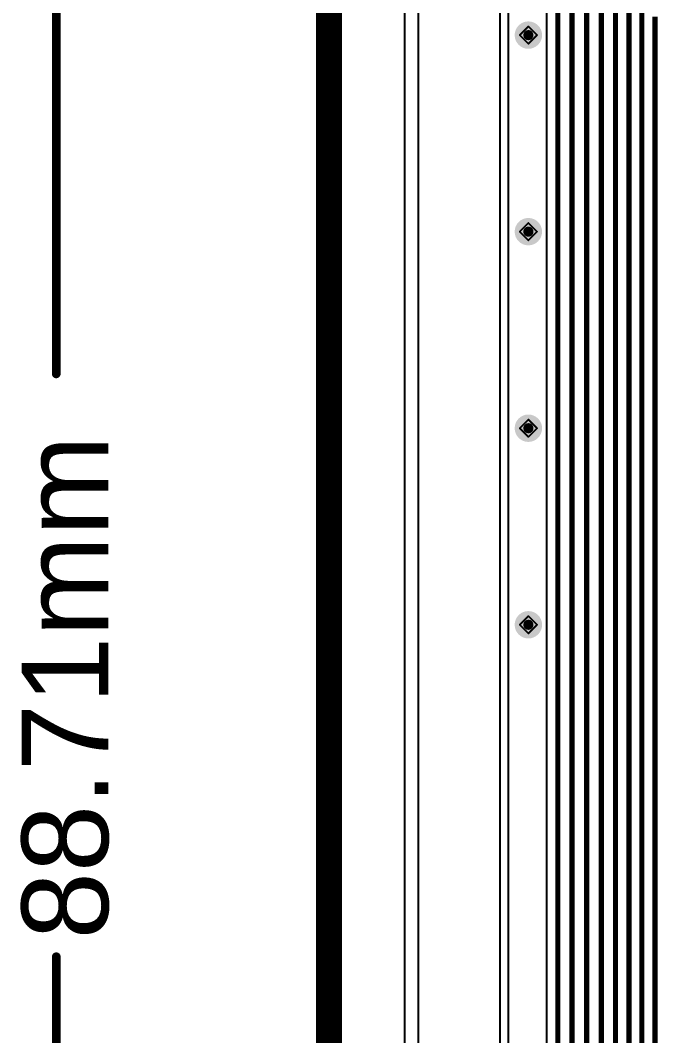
# Model space of a CAD drawing. Header units: inches. Extents: x -31 to 249, y -28 to 261.
# Drawn here: x -9.06 to 9.63, y 32.98 to 62.77 of the extents above; entities that cross this region are included whole.
import ezdxf

# ---------------------------------------------------------------- set-up
doc = ezdxf.new("R2010")
doc.units = ezdxf.units.IN
for name, color, linetype in [('Board Outline', 216, 'Continuous'), ('Bottom Layer', 5, 'Continuous'), ('Bottom Solder', 6, 'Continuous'), ('Dimension', 6, 'Continuous'), ('Drill Drawing', 1, 'Continuous'), ('Top Layer', 1, 'Continuous'), ('Top Solder', 216, 'Continuous'), ('Via Holes', 16, 'Continuous')]:
    doc.layers.add(name, color=color, linetype=linetype)
doc.styles.add('Arial', font='', dxfattribs={"height": 0.2})
doc.styles.get('Arial').set_extended_font_data('Arial')

msp = doc.modelspace()

# ---------------------------------------------------------------- hatches: boundary and pattern name
at = {"layer": 'Bottom Layer'}
h = msp.add_hatch(color=5, dxfattribs=at)
edge = h.paths.add_edge_path()
edge.add_arc((5.842, 62.332), 0.3, 0, 360)
h = msp.add_hatch(color=5, dxfattribs=at)
edge = h.paths.add_edge_path()
edge.add_arc((5.842, 56.566), 0.3, 0, 360)
h = msp.add_hatch(color=5, dxfattribs=at)
edge = h.paths.add_edge_path()
edge.add_arc((5.842, 50.8), 0.3, 0, 360)
h = msp.add_hatch(color=5, dxfattribs=at)
edge = h.paths.add_edge_path()
edge.add_arc((5.842, 45.034), 0.3, 0, 360)
at = {"layer": 'Bottom Solder'}
h = msp.add_hatch(color=6, dxfattribs=at)
edge = h.paths.add_edge_path()
edge.add_arc((5.842, 62.332), 0.402, 0, 360)
h = msp.add_hatch(color=6, dxfattribs=at)
edge = h.paths.add_edge_path()
edge.add_arc((5.842, 56.566), 0.402, 0, 360)
h = msp.add_hatch(color=6, dxfattribs=at)
edge = h.paths.add_edge_path()
edge.add_arc((5.842, 50.8), 0.402, 0, 360)
h = msp.add_hatch(color=6, dxfattribs=at)
edge = h.paths.add_edge_path()
edge.add_arc((5.842, 45.034), 0.402, 0, 360)
at = {"layer": 'Top Layer'}
h = msp.add_hatch(color=1, dxfattribs=at)
edge = h.paths.add_edge_path()
edge.add_arc((5.842, 62.332), 0.3, 0, 360)
h = msp.add_hatch(color=1, dxfattribs=at)
edge = h.paths.add_edge_path()
edge.add_arc((5.842, 56.566), 0.3, 0, 360)
h = msp.add_hatch(color=1, dxfattribs=at)
edge = h.paths.add_edge_path()
edge.add_arc((5.842, 50.8), 0.3, 0, 360)
h = msp.add_hatch(color=1, dxfattribs=at)
edge = h.paths.add_edge_path()
edge.add_arc((5.842, 45.034), 0.3, 0, 360)
at = {"layer": 'Top Solder'}
h = msp.add_hatch(color=216, dxfattribs=at)
edge = h.paths.add_edge_path()
edge.add_arc((5.842, 62.332), 0.402, 0, 360)
h = msp.add_hatch(color=216, dxfattribs=at)
edge = h.paths.add_edge_path()
edge.add_arc((5.842, 56.566), 0.402, 0, 360)
h = msp.add_hatch(color=216, dxfattribs=at)
edge = h.paths.add_edge_path()
edge.add_arc((5.842, 50.8), 0.402, 0, 360)
h = msp.add_hatch(color=216, dxfattribs=at)
edge = h.paths.add_edge_path()
edge.add_arc((5.842, 45.034), 0.402, 0, 360)
at = {"layer": 'Via Holes'}
h = msp.add_hatch(color=7, dxfattribs=at)
edge = h.paths.add_edge_path()
edge.add_arc((5.842, 62.332), 0.15, 0, 360)
h = msp.add_hatch(color=7, dxfattribs=at)
edge = h.paths.add_edge_path()
edge.add_arc((5.842, 56.566), 0.15, 0, 360)
h = msp.add_hatch(color=7, dxfattribs=at)
edge = h.paths.add_edge_path()
edge.add_arc((5.842, 50.8), 0.15, 0, 360)
h = msp.add_hatch(color=7, dxfattribs=at)
edge = h.paths.add_edge_path()
edge.add_arc((5.842, 45.034), 0.15, 0, 360)

# ---------------------------------------------------------------- linework, layer by layer
at = {"layer": 'Board Outline'}
msp.add_lwpolyline([(0, 88.705, 0.762, 0.762, 0), (0, 0, 0.762, 0.762, 0)], format="xyseb", dxfattribs=at)
at = {"layer": 'Bottom Layer'}
for p, q in [((0.259, 0.432), (0.259, 88.446)), ((2.21, 86.538), (2.21, 2.819)), ((2.624, 3.2), (2.624, 86.157)), ((5.004, 70.462), (5.004, 17.297)), ((5.263, 17.405), (5.263, 70.354)), ((6.372, 66.645), (6.372, 17.966))]:
    msp.add_line(p, q, dxfattribs=at)
for points in [[(6.708, 17.966, 0.152, 0.152, 0), (6.708, 66.645, 0.152, 0.152, 0)], [(7.12, 18.124, 0.152, 0.152, 0), (7.12, 66.351, 0.152, 0.152, 0)], [(7.554, 18.216, 0.152, 0.152, 0), (7.554, 66.034, 0.152, 0.152, 0)], [(7.979, 18.331, 0.152, 0.152, 0), (7.979, 63.792, 0.152, 0.152, 0)], [(8.398, 18.454, 0.152, 0.152, 0), (8.398, 63.473, 0.152, 0.152, 0)], [(8.793, 18.822, 0.152, 0.152, 0), (8.793, 63.252, 0.152, 0.152, 0)], [(9.17, 19.059, 0.152, 0.152, 0), (9.17, 63.069, 0.152, 0.152, 0)], [(9.557, 19.267, 0.152, 0.152, 0), (9.557, 62.875, 0.152, 0.152, 0)]]:
    msp.add_lwpolyline(points, format="xyseb", dxfattribs=at)
at = {"layer": 'Dimension'}
for points in [[(-8.001, 52.393, 0.254, 0.254, 0), (-8.001, 88.705, 0.254, 0.254, 0)], [(-8.001, 0, 0.254, 0.254, 0), (-8.001, 35.296, 0.254, 0.254, 0)]]:
    msp.add_lwpolyline(points, format="xyseb", dxfattribs=at)
for points in [[(-8.064, 52.393, 0.127, 0.127, 1), (-7.937, 52.393, 0.127, 0.127, 1)], [(-8.064, 35.296, 0.127, 0.127, 1), (-7.937, 35.296, 0.127, 0.127, 1)]]:
    msp.add_lwpolyline(points, format="xyseb", close=True, dxfattribs=at)
at = {"layer": 'Drill Drawing'}
for points in [[(5.588, 62.332, 0.0508, 0.0508, 0), (5.842, 62.586, 0.0508, 0.0508, 0)], [(5.842, 62.586, 0.0508, 0.0508, 0), (6.096, 62.332, 0.0508, 0.0508, 0)], [(5.588, 62.332, 0.0508, 0.0508, 0), (5.842, 62.078, 0.0508, 0.0508, 0)], [(5.842, 62.078, 0.0508, 0.0508, 0), (6.096, 62.332, 0.0508, 0.0508, 0)], [(5.588, 56.566, 0.0508, 0.0508, 0), (5.842, 56.82, 0.0508, 0.0508, 0)], [(5.842, 56.82, 0.0508, 0.0508, 0), (6.096, 56.566, 0.0508, 0.0508, 0)], [(5.588, 56.566, 0.0508, 0.0508, 0), (5.842, 56.312, 0.0508, 0.0508, 0)], [(5.842, 56.312, 0.0508, 0.0508, 0), (6.096, 56.566, 0.0508, 0.0508, 0)], [(5.588, 50.8, 0.0508, 0.0508, 0), (5.842, 51.054, 0.0508, 0.0508, 0)], [(5.842, 51.054, 0.0508, 0.0508, 0), (6.096, 50.8, 0.0508, 0.0508, 0)], [(5.588, 50.8, 0.0508, 0.0508, 0), (5.842, 50.546, 0.0508, 0.0508, 0)], [(5.842, 50.546, 0.0508, 0.0508, 0), (6.096, 50.8, 0.0508, 0.0508, 0)], [(5.588, 45.034, 0.0508, 0.0508, 0), (5.842, 45.288, 0.0508, 0.0508, 0)], [(5.842, 45.288, 0.0508, 0.0508, 0), (6.096, 45.034, 0.0508, 0.0508, 0)], [(5.588, 45.034, 0.0508, 0.0508, 0), (5.842, 44.78, 0.0508, 0.0508, 0)], [(5.842, 44.78, 0.0508, 0.0508, 0), (6.096, 45.034, 0.0508, 0.0508, 0)]]:
    msp.add_lwpolyline(points, format="xyseb", dxfattribs=at)
for points in [[(5.829, 62.586, 0.0254, 0.0254, 1), (5.855, 62.586, 0.0254, 0.0254, 1)], [(5.829, 62.586, 0.0254, 0.0254, 1), (5.855, 62.586, 0.0254, 0.0254, 1)], [(5.575, 62.332, 0.0254, 0.0254, 1), (5.601, 62.332, 0.0254, 0.0254, 1)], [(5.575, 62.332, 0.0254, 0.0254, 1), (5.601, 62.332, 0.0254, 0.0254, 1)], [(6.083, 62.332, 0.0254, 0.0254, 1), (6.109, 62.332, 0.0254, 0.0254, 1)], [(6.083, 62.332, 0.0254, 0.0254, 1), (6.109, 62.332, 0.0254, 0.0254, 1)], [(5.829, 62.078, 0.0254, 0.0254, 1), (5.855, 62.078, 0.0254, 0.0254, 1)], [(5.829, 62.078, 0.0254, 0.0254, 1), (5.855, 62.078, 0.0254, 0.0254, 1)], [(5.829, 56.82, 0.0254, 0.0254, 1), (5.855, 56.82, 0.0254, 0.0254, 1)], [(5.829, 56.82, 0.0254, 0.0254, 1), (5.855, 56.82, 0.0254, 0.0254, 1)], [(5.575, 56.566, 0.0254, 0.0254, 1), (5.601, 56.566, 0.0254, 0.0254, 1)], [(5.575, 56.566, 0.0254, 0.0254, 1), (5.601, 56.566, 0.0254, 0.0254, 1)], [(5.829, 56.312, 0.0254, 0.0254, 1), (5.855, 56.312, 0.0254, 0.0254, 1)], [(5.829, 56.312, 0.0254, 0.0254, 1), (5.855, 56.312, 0.0254, 0.0254, 1)], [(6.083, 56.566, 0.0254, 0.0254, 1), (6.109, 56.566, 0.0254, 0.0254, 1)], [(6.083, 56.566, 0.0254, 0.0254, 1), (6.109, 56.566, 0.0254, 0.0254, 1)], [(5.829, 51.054, 0.0254, 0.0254, 1), (5.855, 51.054, 0.0254, 0.0254, 1)], [(5.829, 51.054, 0.0254, 0.0254, 1), (5.855, 51.054, 0.0254, 0.0254, 1)], [(5.575, 50.8, 0.0254, 0.0254, 1), (5.601, 50.8, 0.0254, 0.0254, 1)], [(5.575, 50.8, 0.0254, 0.0254, 1), (5.601, 50.8, 0.0254, 0.0254, 1)], [(6.083, 50.8, 0.0254, 0.0254, 1), (6.109, 50.8, 0.0254, 0.0254, 1)], [(6.083, 50.8, 0.0254, 0.0254, 1), (6.109, 50.8, 0.0254, 0.0254, 1)], [(5.829, 50.546, 0.0254, 0.0254, 1), (5.855, 50.546, 0.0254, 0.0254, 1)], [(5.829, 50.546, 0.0254, 0.0254, 1), (5.855, 50.546, 0.0254, 0.0254, 1)], [(5.829, 45.288, 0.0254, 0.0254, 1), (5.855, 45.288, 0.0254, 0.0254, 1)], [(5.829, 45.288, 0.0254, 0.0254, 1), (5.855, 45.288, 0.0254, 0.0254, 1)], [(5.575, 45.034, 0.0254, 0.0254, 1), (5.601, 45.034, 0.0254, 0.0254, 1)], [(5.575, 45.034, 0.0254, 0.0254, 1), (5.601, 45.034, 0.0254, 0.0254, 1)], [(6.083, 45.034, 0.0254, 0.0254, 1), (6.109, 45.034, 0.0254, 0.0254, 1)], [(6.083, 45.034, 0.0254, 0.0254, 1), (6.109, 45.034, 0.0254, 0.0254, 1)], [(5.829, 44.78, 0.0254, 0.0254, 1), (5.855, 44.78, 0.0254, 0.0254, 1)], [(5.829, 44.78, 0.0254, 0.0254, 1), (5.855, 44.78, 0.0254, 0.0254, 1)]]:
    msp.add_lwpolyline(points, format="xyseb", close=True, dxfattribs=at)
at = {"layer": 'Top Layer'}
msp.add_line((0.259, 0.259), (0.259, 88.446), dxfattribs=at)

# ---------------------------------------------------------------- texts
at = {"layer": 'Dimension', "style": 'Arial'}
msp.add_text('88.71mm', height=2.54, rotation=90, dxfattribs=at).set_placement((-6.477, 35.804))

doc.saveas('drawing.dxf')
